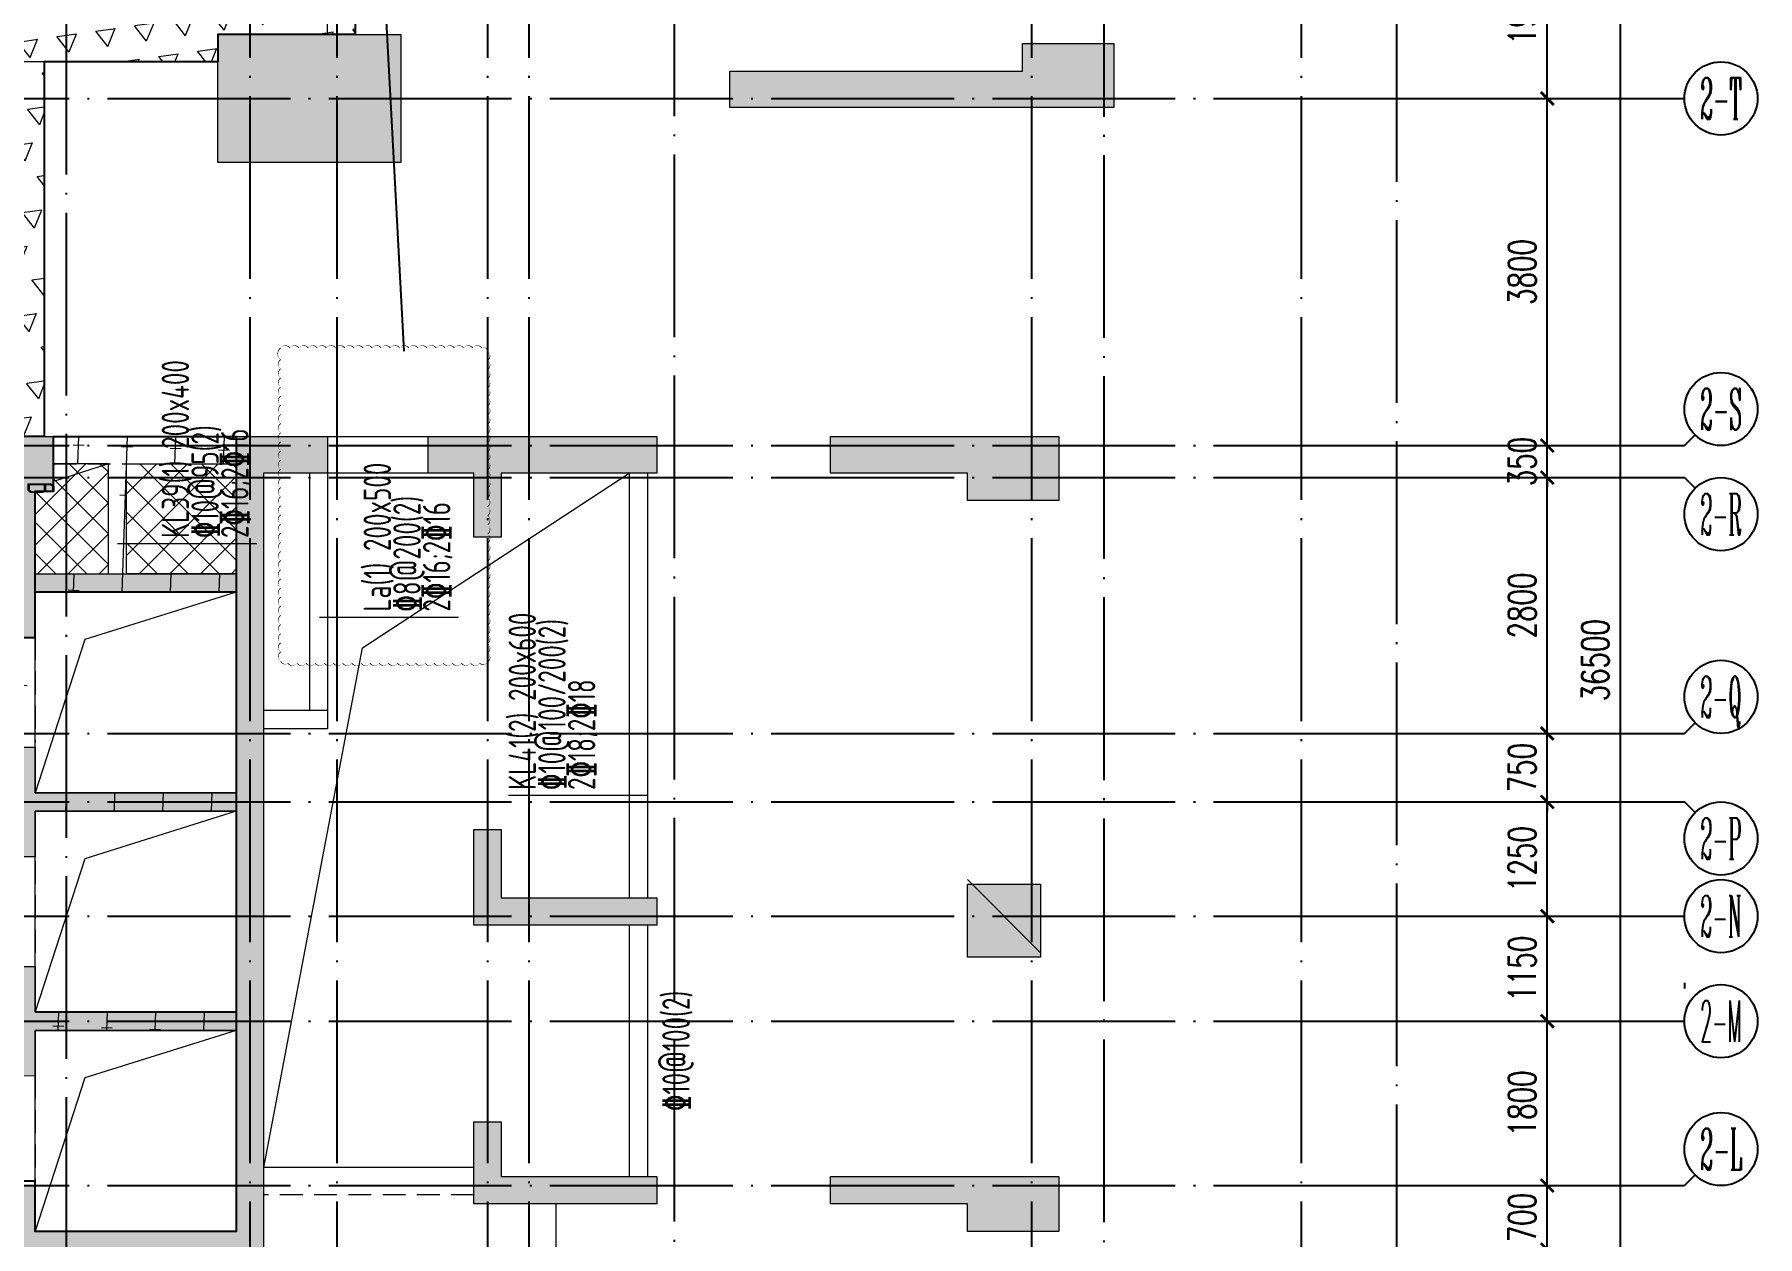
# Model space of a CAD drawing. Header units: millimetres. Extents: x 1089227 to 13101469, y 618865 to 10240562.
# Drawn here: x 3828577 to 3847426, y 4895696 to 4908854 of the extents above; entities that cross this region are included whole.
import ezdxf
from ezdxf.enums import TextEntityAlignment as Align

# ---------------------------------------------------------------- set-up
doc = ezdxf.new("R2010")
doc.units = ezdxf.units.MM
doc.header["$LTSCALE"] = 1000
doc.header["$PDMODE"] = 3
doc.header["$PDSIZE"] = 200
doc.linetypes.add('DOTE', pattern=[2.42, 2, -0.2, 0.02, -0.2])
doc.linetypes.add('HIDDEN', pattern=[0.375, 0.25, -0.125])
doc.layers.get('0').update_dxf_attribs({"linetype": 'CONTINUOUS'})
doc.layers.get('Defpoints').update_dxf_attribs({"linetype": 'CONTINUOUS'})
doc.layers.add('0914调整', color=1, linetype='CONTINUOUS', plot=False)
for name, color, linetype in [('AXIS', 3, 'CONTINUOUS'), ('AXIS_TEXT', 7, 'CONTINUOUS'), ('C-H', 8, 'CONTINUOUS'), ('DOTE', 1, 'DOTE'), ('EXTEND', 4, 'CONTINUOUS'), ('降板范围', 7, 'CONTINUOUS')]:
    doc.layers.add(name, color=color, linetype=linetype)
for name, color, linetype, lineweight in [('S-BEAM-DASH', 4, 'HIDDEN', 0), ('S-BEAM-SE-DASH', 3, 'HIDDEN', 0), ('S-COLU-GZ', 240, 'CONTINUOUS', 0), ('S-HOLE', 11, 'CONTINUOUS', 0), ('S-SLAB', 160, 'CONTINUOUS', 0), ('S-SLAB-HATCH', 73, 'CONTINUOUS', 0), ('S-WALL', 31, 'CONTINUOUS', 0), ('梁原位标注', 7, 'CONTINUOUS', 18), ('梁名称编号', 2, 'CONTINUOUS', 18), ('梁标注引线', 2, 'CONTINUOUS', 18), ('梁集中标注', 2, 'CONTINUOUS', 18)]:
    doc.layers.add(name, color=color, linetype=linetype, lineweight=lineweight)
doc.styles.add('_TCH_AXIS', font='COMPLEX', dxfattribs={"bigfont": 'AllInOneBig.shx'})
doc.styles.add('_TCH_DIM_T3', font='SIMPLEX', dxfattribs={"width": 0.705882, "bigfont": 'AllInOneBig.shx'})
doc.styles.add('COMPLEX', font='COMPLEX', dxfattribs={"bigfont": 'AllInOneBig.shx'})
doc.styles.add('Style 1', font='yjkeng.shx', dxfattribs={"width": 0.7, "height": 300, "bigfont": 'yjkchn.shx'})
doc.dimstyles.new('_TCH_ARCH&&100', dxfattribs={"dimtxt": 297.5, "dimasz": 100, "dimexe": 250, "dimexo": 300, "dimgap": 126.25, "dimtad": 1, "dimdec": 0, "dimzin": 0, "dimdsep": 46, "dimtxsty": '_TCH_DIM_T3', "dimblk": 'ARCHTICK', "dimcen": 0.09, "dimclrt": 7, "dimazin": 2, "dimtfac": 1, "dimtdec": 0, "dimtix": 1, "dimtmove": 2, "dimatfit": 3, "dimfxl": 0, "dimtolj": 1, "dimtzin": 0, "dimarcsym": 0})

# ---------------------------------------------------------------- blocks, each defined once
blk = doc.blocks.new('_AXISO')
blk.add_circle((0, 0), 0.5)
at = {"layer": 'AXIS_TEXT', "style": 'COMPLEX', "width": 1.041667}
blk.add_attdef('A', text='', height=0.56, dxfattribs=at).set_placement((-0.25, -0.28), (0.25, -0.28), align=Align.FIT)
blk = doc.blocks.new('_ArchTick')
at = {"color": 0, "linetype": 'ByBlock', "const_width": 0.3}
blk.add_lwpolyline([(-0.71, -0.71), (0.71, 0.71)], dxfattribs=at)
blk = doc.blocks.new('*D246')
at = {"layer": 'AXIS', "color": 0, "lineweight": -2, "transparency": 16777216}
for p, q in [((-60525, 95042), (-57999, 95042)), ((-58249, 58542), (-58249, 95042)), ((-60525, 58542), (-57999, 58542))]:
    blk.add_line(p, q, dxfattribs=at)
at = {"layer": 'Defpoints', "color": 0, "transparency": 16777216}
for p in [(-60825, 95042), (-58249, 95042), (-60825, 58542)]:
    blk.add_point(p, dxfattribs=at)
at = {"layer": 'AXIS', "color": 0, "lineweight": -2, "transparency": 16777216, "xscale": 100, "yscale": 100, "zscale": 100}
for p, rotation in [((-58249, 95042), 90), ((-58249, 58542), 270)]:
    blk.add_blockref('_ArchTick', p, dxfattribs=dict(at, rotation=rotation))
at = {"layer": 'AXIS', "color": 7, "transparency": 16777216, "insert": (-58524, 76792), "char_height": 297.5, "attachment_point": 5, "rotation": 90, "style": '_TCH_DIM_T3'}
blk.add_mtext('\\A1;36500', dxfattribs=at)
blk = doc.blocks.new('*D256')
at = {"layer": 'AXIS', "color": 0, "lineweight": -2, "transparency": 16777216}
for p, q in [((-59049, 71042), (-59049, 71142)), ((-60525, 71042), (-58799, 71042)), ((-59049, 70342), (-59049, 71042)), ((-60525, 70342), (-58799, 70342)), ((-59049, 70342), (-59049, 70242))]:
    blk.add_line(p, q, dxfattribs=at)
at = {"layer": 'Defpoints', "color": 0, "transparency": 16777216}
for p in [(-60825, 71042), (-59049, 71042), (-60825, 70342)]:
    blk.add_point(p, dxfattribs=at)
at = {"layer": 'AXIS', "color": 0, "lineweight": -2, "transparency": 16777216, "xscale": 100, "yscale": 100, "zscale": 100}
for p, rotation in [((-59049, 71042), 270), ((-59049, 70342), 90)]:
    blk.add_blockref('_ArchTick', p, dxfattribs=dict(at, rotation=rotation))
at = {"layer": 'AXIS', "color": 7, "transparency": 16777216, "insert": (-59324, 70692), "char_height": 297.5, "attachment_point": 5, "rotation": 90, "style": '_TCH_DIM_T3'}
blk.add_mtext('\\A1;700', dxfattribs=at)
blk = doc.blocks.new('*D257')
at = {"layer": 'AXIS', "color": 0, "lineweight": -2, "transparency": 16777216}
for p, q in [((-60525, 72842), (-58799, 72842)), ((-59049, 71042), (-59049, 72842)), ((-60525, 71042), (-58799, 71042))]:
    blk.add_line(p, q, dxfattribs=at)
at = {"layer": 'Defpoints', "color": 0, "transparency": 16777216}
for p in [(-60825, 72842), (-59049, 72842), (-60825, 71042)]:
    blk.add_point(p, dxfattribs=at)
at = {"layer": 'AXIS', "color": 0, "lineweight": -2, "transparency": 16777216, "xscale": 100, "yscale": 100, "zscale": 100}
for p, rotation in [((-59049, 72842), 90), ((-59049, 71042), 270)]:
    blk.add_blockref('_ArchTick', p, dxfattribs=dict(at, rotation=rotation))
at = {"layer": 'AXIS', "color": 7, "transparency": 16777216, "insert": (-59324, 71942), "char_height": 297.5, "attachment_point": 5, "rotation": 90, "style": '_TCH_DIM_T3'}
blk.add_mtext('\\A1;1800', dxfattribs=at)
blk = doc.blocks.new('*D258')
at = {"layer": 'AXIS', "color": 0, "lineweight": -2, "transparency": 16777216}
for p, q in [((-60525, 73992), (-58799, 73992)), ((-59049, 72842), (-59049, 73992)), ((-60525, 72842), (-58799, 72842))]:
    blk.add_line(p, q, dxfattribs=at)
at = {"layer": 'Defpoints', "color": 0, "transparency": 16777216}
for p in [(-60825, 73992), (-59049, 73992), (-60825, 72842)]:
    blk.add_point(p, dxfattribs=at)
at = {"layer": 'AXIS', "color": 0, "lineweight": -2, "transparency": 16777216, "xscale": 100, "yscale": 100, "zscale": 100}
for p, rotation in [((-59049, 73992), 90), ((-59049, 72842), 270)]:
    blk.add_blockref('_ArchTick', p, dxfattribs=dict(at, rotation=rotation))
at = {"layer": 'AXIS', "color": 7, "transparency": 16777216, "insert": (-59324, 73417), "char_height": 297.5, "attachment_point": 5, "rotation": 90, "style": '_TCH_DIM_T3'}
blk.add_mtext('\\A1;1150', dxfattribs=at)
blk = doc.blocks.new('*D259')
at = {"layer": 'AXIS', "color": 0, "lineweight": -2, "transparency": 16777216}
for p, q in [((-60525, 75242), (-58799, 75242)), ((-59049, 73992), (-59049, 75242)), ((-60525, 73992), (-58799, 73992))]:
    blk.add_line(p, q, dxfattribs=at)
at = {"layer": 'Defpoints', "color": 0, "transparency": 16777216}
for p in [(-60825, 75242), (-59049, 75242), (-60825, 73992)]:
    blk.add_point(p, dxfattribs=at)
at = {"layer": 'AXIS', "color": 0, "lineweight": -2, "transparency": 16777216, "xscale": 100, "yscale": 100, "zscale": 100}
for p, rotation in [((-59049, 75242), 90), ((-59049, 73992), 270)]:
    blk.add_blockref('_ArchTick', p, dxfattribs=dict(at, rotation=rotation))
at = {"layer": 'AXIS', "color": 7, "transparency": 16777216, "insert": (-59324, 74617), "char_height": 297.5, "attachment_point": 5, "rotation": 90, "style": '_TCH_DIM_T3'}
blk.add_mtext('\\A1;1250', dxfattribs=at)
blk = doc.blocks.new('*D260')
at = {"layer": 'AXIS', "color": 0, "lineweight": -2, "transparency": 16777216}
for p, q in [((-60525, 75992), (-58799, 75992)), ((-59049, 75992), (-59049, 76092)), ((-59049, 75242), (-59049, 75992)), ((-60525, 75242), (-58799, 75242)), ((-59049, 75242), (-59049, 75142))]:
    blk.add_line(p, q, dxfattribs=at)
at = {"layer": 'Defpoints', "color": 0, "transparency": 16777216}
for p in [(-60825, 75992), (-59049, 75992), (-60825, 75242)]:
    blk.add_point(p, dxfattribs=at)
at = {"layer": 'AXIS', "color": 0, "lineweight": -2, "transparency": 16777216, "xscale": 100, "yscale": 100, "zscale": 100}
for p, rotation in [((-59049, 75992), 270), ((-59049, 75242), 90)]:
    blk.add_blockref('_ArchTick', p, dxfattribs=dict(at, rotation=rotation))
at = {"layer": 'AXIS', "color": 7, "transparency": 16777216, "insert": (-59324, 75617), "char_height": 297.5, "attachment_point": 5, "rotation": 90, "style": '_TCH_DIM_T3'}
blk.add_mtext('\\A1;750', dxfattribs=at)
blk = doc.blocks.new('*D261')
at = {"layer": 'AXIS', "color": 0, "lineweight": -2, "transparency": 16777216}
for p, q in [((-60525, 78792), (-58799, 78792)), ((-59049, 75992), (-59049, 78792)), ((-60525, 75992), (-58799, 75992))]:
    blk.add_line(p, q, dxfattribs=at)
at = {"layer": 'Defpoints', "color": 0, "transparency": 16777216}
for p in [(-60825, 78792), (-59049, 78792), (-60825, 75992)]:
    blk.add_point(p, dxfattribs=at)
at = {"layer": 'AXIS', "color": 0, "lineweight": -2, "transparency": 16777216, "xscale": 100, "yscale": 100, "zscale": 100}
for p, rotation in [((-59049, 78792), 90), ((-59049, 75992), 270)]:
    blk.add_blockref('_ArchTick', p, dxfattribs=dict(at, rotation=rotation))
at = {"layer": 'AXIS', "color": 7, "transparency": 16777216, "insert": (-59324, 77392), "char_height": 297.5, "attachment_point": 5, "rotation": 90, "style": '_TCH_DIM_T3'}
blk.add_mtext('\\A1;2800', dxfattribs=at)
blk = doc.blocks.new('*D262')
at = {"layer": 'AXIS', "color": 0, "lineweight": -2, "transparency": 16777216}
for p, q in [((-59049, 79142), (-59049, 79242)), ((-60525, 79142), (-58799, 79142)), ((-59049, 78792), (-59049, 79142)), ((-60525, 78792), (-58799, 78792)), ((-59049, 78792), (-59049, 78692))]:
    blk.add_line(p, q, dxfattribs=at)
at = {"layer": 'Defpoints', "color": 0, "transparency": 16777216}
for p in [(-60825, 79142), (-59049, 79142), (-60825, 78792)]:
    blk.add_point(p, dxfattribs=at)
at = {"layer": 'AXIS', "color": 0, "lineweight": -2, "transparency": 16777216, "xscale": 100, "yscale": 100, "zscale": 100}
for p, rotation in [((-59049, 79142), 270), ((-59049, 78792), 90)]:
    blk.add_blockref('_ArchTick', p, dxfattribs=dict(at, rotation=rotation))
at = {"layer": 'AXIS', "color": 7, "transparency": 16777216, "insert": (-59324, 78967), "char_height": 297.5, "attachment_point": 5, "rotation": 90, "style": '_TCH_DIM_T3'}
blk.add_mtext('\\A1;350', dxfattribs=at)
blk = doc.blocks.new('*D263')
at = {"layer": 'AXIS', "color": 0, "lineweight": -2, "transparency": 16777216}
for p, q in [((-60525, 82942), (-58799, 82942)), ((-59049, 79142), (-59049, 82942)), ((-60525, 79142), (-58799, 79142))]:
    blk.add_line(p, q, dxfattribs=at)
at = {"layer": 'Defpoints', "color": 0, "transparency": 16777216}
for p in [(-60825, 82942), (-59049, 82942), (-60825, 79142)]:
    blk.add_point(p, dxfattribs=at)
at = {"layer": 'AXIS', "color": 0, "lineweight": -2, "transparency": 16777216, "xscale": 100, "yscale": 100, "zscale": 100}
for p, rotation in [((-59049, 82942), 90), ((-59049, 79142), 270)]:
    blk.add_blockref('_ArchTick', p, dxfattribs=dict(at, rotation=rotation))
at = {"layer": 'AXIS', "color": 7, "transparency": 16777216, "insert": (-59324, 81042), "char_height": 297.5, "attachment_point": 5, "rotation": 90, "style": '_TCH_DIM_T3'}
blk.add_mtext('\\A1;3800', dxfattribs=at)
blk = doc.blocks.new('*D264')
at = {"layer": 'AXIS', "color": 0, "lineweight": -2, "transparency": 16777216}
for p, q in [((-60525, 84842), (-58799, 84842)), ((-59049, 82942), (-59049, 84842)), ((-60525, 82942), (-58799, 82942))]:
    blk.add_line(p, q, dxfattribs=at)
at = {"layer": 'Defpoints', "color": 0, "transparency": 16777216}
for p in [(-60825, 84842), (-59049, 84842), (-60825, 82942)]:
    blk.add_point(p, dxfattribs=at)
at = {"layer": 'AXIS', "color": 0, "lineweight": -2, "transparency": 16777216, "xscale": 100, "yscale": 100, "zscale": 100}
for p, rotation in [((-59049, 84842), 90), ((-59049, 82942), 270)]:
    blk.add_blockref('_ArchTick', p, dxfattribs=dict(at, rotation=rotation))
at = {"layer": 'AXIS', "color": 7, "transparency": 16777216, "insert": (-59324, 83892), "char_height": 297.5, "attachment_point": 5, "rotation": 90, "style": '_TCH_DIM_T3'}
blk.add_mtext('\\A1;1900', dxfattribs=at)
blk = doc.blocks.new('裙房轴网260428')
at = {"layer": 'DOTE', "color": 16, "linetype": 'DOTE'}
for p, q in [((-63900, 137981.8), (-63900, -1000)), ((-75250, 137349.7), (-75250, -1000)), ((-60700, 137269.1), (-60700, -1000)), ((-68600, 130728.4), (-68600, -1000))]:
    blk.add_line(p, q, dxfattribs=at)
blk = doc.blocks.new('QZ-TL-0808')
at = {"layer": 'C-H'}
for points in [[(-33658, -12122), (-31658, -12122), (-31658, -13522), (-33658, -13522)], [(-28058, -12922), (-28058, -12522), (-24858, -12522), (-24858, -12222), (-23858, -12222), (-23858, -12922)], [(-33158, -16922), (-32458, -16922), (-32458, -16522), (-33458, -16522), (-33458, -18024), (-35658, -18024), (-35658, -17122), (-35458, -17122), (-35458, -16522), (-35858, -16522), (-35858, -18722), (-35658, -18722), (-35658, -18224), (-33458, -18224), (-33458, -20422), (-35658, -20422), (-35658, -19921), (-35858, -19922), (-35858, -21121), (-35658, -21121), (-35658, -20622), (-33458, -20622), (-33458, -22822), (-35658, -22822), (-35658, -22322), (-35858, -22322), (-35858, -23522), (-35658, -23521), (-35658, -23022), (-33458, -23022), (-33458, -25222), (-35658, -25222), (-35658, -24722), (-35858, -24722), (-35858, -25522), (-33158, -25522)], [(-30858, -17622), (-30858, -16922), (-31358, -16922), (-31358, -16522), (-28858, -16522), (-28858, -16922), (-30558, -16922), (-30558, -17622)], [(-26958, -16522), (-24458, -16522), (-24458, -17222), (-25458, -17222), (-25458, -16922), (-26958, -16922)], [(-30858, -21872), (-30858, -20822), (-30558, -20822), (-30558, -21572), (-28858, -21572), (-28858, -21872)], [(-25458, -21421), (-24658, -21421), (-24658, -22221), (-25458, -22221)], [(-30858, -24922), (-30858, -24022), (-30558, -24022), (-30558, -24622), (-28858, -24622), (-28858, -24922)], [(-26958, -24622), (-24458, -24622), (-24458, -25222), (-25458, -25222), (-25458, -24922), (-26958, -24922)]]:
    blk.add_hatch(color=256, dxfattribs=at).paths.add_polyline_path(points)
at = {"layer": 'S-WALL'}
for points in [[(-33658, -12122), (-31658, -12122), (-31658, -13522), (-33658, -13522)], [(-25458, -21421), (-24658, -21421), (-24658, -22221), (-25458, -22221)]]:
    blk.add_lwpolyline(points, close=True, dxfattribs=at)
for points in [[(-28058, -12922), (-28058, -12522), (-24858, -12522), (-24858, -12222), (-23858, -12222), (-23858, -12922), (-28058, -12922)], [(-35858, -19922), (-35658, -19921), (-35658, -20422), (-33458, -20422), (-33458, -18224), (-35658, -18224), (-35658, -18722), (-35858, -18722)], [(-35858, -16522), (-35458, -16522), (-35458, -17122), (-35658, -17122), (-35658, -18024), (-33458, -18024), (-33458, -16522), (-32458, -16522), (-32458, -16922), (-33158, -16922), (-33158, -25522), (-35858, -25522)], [(-35858, -24722), (-35658, -24722), (-35658, -25222), (-33458, -25222), (-33458, -23022), (-35658, -23022), (-35658, -23521), (-35858, -23522)], [(-35858, -22322), (-35658, -22322), (-35658, -22822), (-33458, -22822), (-33458, -20622), (-35658, -20622), (-35658, -21121), (-35858, -21121)], [(-30858, -17622), (-30858, -16922), (-31358, -16922), (-31358, -16522), (-28858, -16522), (-28858, -16922), (-30558, -16922), (-30558, -17622), (-30858, -17622)], [(-26958, -16522), (-24458, -16522), (-24458, -17222), (-25458, -17222), (-25458, -16922), (-26958, -16922), (-26958, -16522)], [(-30858, -21872), (-30858, -20822), (-30558, -20822), (-30558, -21572), (-28858, -21572), (-28858, -21872), (-30858, -21872)], [(-30858, -24922), (-30858, -24022), (-30558, -24022), (-30558, -24622), (-28858, -24622), (-28858, -24922), (-30858, -24922)], [(-26958, -24622), (-24458, -24622), (-24458, -25222), (-25458, -25222), (-25458, -24922), (-26958, -24922), (-26958, -24622)]]:
    blk.add_lwpolyline(points, dxfattribs=at)
blk = doc.blocks.new('1F柱网-0808')
at = {"layer": 'S-COLU-GZ'}
blk.add_line((119422, 127086), (120222, 126284), dxfattribs=at)
blk.add_blockref('QZ-TL-0808', (144880, 148457))
blk = doc.blocks.new('2FJGBZ')
at = {"layer": 'S-SLAB-HATCH'}
h = blk.add_hatch(dxfattribs=at)
h.set_pattern_fill('TRIANG', color=256, scale=150, angle=8)
h.set_pattern_definition([(68.0000004, (-5457252.86, 1932872.46), (-263.88782, 337.761074), [214.3125, -214.3125]), (128.0000004, (-5457252.86, 1932872.46), (-424.45358, -59.653019), [214.3125, -214.3125]), (8.0000004, (-5457384.8, 1933041.34), (160.56576, 397.414093), [214.3125, -214.3125])])
h.paths.add_polyline_path([(102272, 141735), (102573, 141735), (102573, 142035), (112423, 142035), (112422, 141736), (112722, 141735), (112722, 136335), (111222, 136335), (111222, 136036), (109322, 136036), (109322, 131935), (109022, 131935), (109022, 131635), (106423, 131635), (106423, 131935), (105072, 131935), (105072, 136036), (102572, 136036), (102572, 136337), (102272, 136336)])
h = blk.add_hatch(dxfattribs=at)
h.set_pattern_fill('橡胶', color=256, scale=150, angle=8)
h.set_pattern_definition([(88, (-21741.7, -30030.15), (-530.007, 18.5083), []), (178, (-21131.1, -29460.8), (-18.5083, -530.007), [120, -410.3301])])
h.paths.add_polyline_path([(109022, 121535), (106423, 121538), (106423, 121585), (104623, 121585), (104622, 121885), (103322, 121885), (103322, 131935), (104672, 131935), (104672, 131585), (106023, 131585), (106023, 131335), (106423, 131335), (106423, 131635), (109022, 131635), (109022, 129735), (109222, 129735), (109222, 131335), (109422, 131335), (109422, 131935), (111422, 131935), (111422, 123235), (109222, 123235), (109221, 123785), (109021, 123785)])
h.paths.add_polyline_path([(103722, 121885), (106224, 121885), (106224, 122587), (103722, 122587)], flags=16)
h.paths.add_polyline_path([(106224, 122787), (103722, 122787), (103722, 130686), (106224, 130686)], flags=16)
h.paths.add_polyline_path([(104973, 130886), (103722, 130886), (103722, 131636), (104973, 131636)], flags=16)
h.paths.add_polyline_path([(105173, 131585), (106024, 131585), (106024, 131336), (106224, 131336), (106224, 130886), (105173, 130886)], flags=16)
h.paths.add_polyline_path([(110023, 131635), (109423, 131636), (109423, 131336), (109223, 131336), (109223, 130433), (110023, 130433)], flags=16)
h.paths.add_polyline_path([(111423, 130433), (110223, 130433), (110223, 131636), (111423, 131636)])
h.paths.add_polyline_path([(109223, 130232), (111423, 130232), (111423, 128034), (109223, 128034)])
h.paths.add_polyline_path([(109223, 127834), (111423, 127834), (111423, 125636), (109223, 125636)])
h.paths.add_polyline_path([(109223, 125434), (111423, 125434), (111423, 123236), (109223, 123236)])
h = blk.add_hatch(dxfattribs=at)
h.set_pattern_fill('ANSI37', color=256, scale=150)
h.set_pattern_definition([(45, (-3879379.73, -271259.23), (-168.379802, 168.379802), []), (135, (-3879379.73, -271259.23), (-168.379802, -168.379802), [])])
h.paths.add_polyline_path([(110023, 131635), (109423, 131636), (109423, 131336), (109223, 131336), (109223, 130433), (110023, 130433)])
h = blk.add_hatch(dxfattribs=at)
h.set_pattern_fill('ANSI37', color=256, scale=150)
h.set_pattern_definition([(45, (-3872880.32, -271259.23), (-168.379802, 168.379802), []), (135, (-3872880.32, -271259.23), (-168.379802, -168.379802), [])])
h.paths.add_polyline_path([(111423, 130433), (110223, 130433), (110223, 131636), (111423, 131636)])
at = {"layer": 'S-BEAM-DASH'}
for p, q in [((112422, 136335), (112422, 141735)), ((109324, 136036), (105074, 136036)), ((109423, 131936), (111423, 131936)), ((109423, 131636), (111423, 131636)), ((109224, 129736), (109223, 128586)), ((109223, 127286), (109223, 126186)), ((109223, 124935), (109222, 123785)), ((114024, 123633), (111724, 123633)), ((114622, 121535), (114622, 123535))]:
    blk.add_line(p, q, dxfattribs=at)
at = {"layer": 'S-BEAM-DASH', "linetype": 'Continuous'}
for p, q in [((112722, 136335), (112722, 141735)), ((109322, 131935), (109322, 136036)), ((111224, 136036), (109324, 136036)), ((112422, 131935), (113522, 131936)), ((112222, 131536), (112222, 128936)), ((112422, 131536), (112422, 128736)), ((112424, 131536), (113524, 131536)), ((115722, 131535), (115722, 126886)), ((115922, 131535), (115922, 126886)), ((112422, 128936), (111722, 128936)), ((112422, 128736), (111722, 128736)), ((115722, 126586), (115722, 123836)), ((115922, 126586), (115922, 123836)), ((114024, 123933), (111724, 123933)), ((114922, 121535), (114922, 123535))]:
    blk.add_line(p, q, dxfattribs=at)
at = {"layer": 'S-BEAM-SE-DASH'}
for p, q in [((110023, 130433), (110023, 131636)), ((110223, 130433), (110223, 131636))]:
    blk.add_line(p, q, dxfattribs=at)
at = {"layer": 'S-HOLE'}
for points in [[(111724, 123933), (112805, 129621), (115722, 131535)], [(111423, 130232), (109766, 129712), (109223, 128034)], [(111423, 127834), (109766, 127314), (109223, 125636)], [(111423, 125434), (109766, 124914), (109223, 123236)]]:
    blk.add_lwpolyline(points, dxfattribs=at)
for points in [[(109223, 130232), (111423, 130232), (111423, 128034), (109223, 128034)], [(109223, 127834), (111423, 127834), (111423, 125636), (109223, 125636)], [(109223, 125434), (111423, 125434), (111423, 123236), (109223, 123236)]]:
    blk.add_lwpolyline(points, close=True, dxfattribs=at)
at = {"layer": 'S-SLAB'}
for points in [[(110023, 131635), (109423, 131636), (109423, 131336), (109223, 131336), (109223, 130433), (110023, 130433)], [(111423, 130433), (110223, 130433), (110223, 131636), (111423, 131636)]]:
    blk.add_lwpolyline(points, close=True, dxfattribs=at)
at = {"layer": '降板范围'}
for points in [[(102272, 141735), (102573, 141735), (102573, 142035), (112423, 142035), (112422, 141736), (112722, 141735), (112722, 136335), (111222, 136335), (111222, 136036), (109322, 136036), (109322, 131935), (109022, 131935), (109022, 131635), (106423, 131635), (106423, 131935), (105072, 131935), (105072, 136036), (102572, 136036), (102572, 136337), (102272, 136336)], [(109022, 121535), (106423, 121538), (106423, 121585), (104623, 121585), (104622, 121885), (103322, 121885), (103322, 131935), (104672, 131935), (104672, 131585), (106023, 131585), (106023, 131335), (106423, 131335), (106423, 131635), (109022, 131635), (109022, 129735), (109222, 129735), (109222, 131335), (109422, 131335), (109422, 131935), (111422, 131935), (111422, 123235), (109222, 123235), (109221, 123785), (109021, 123785)]]:
    blk.add_lwpolyline(points, close=True, dxfattribs=at)
blk.add_blockref('1F柱网-0808', (0, 0))
blk = doc.blocks.new('塔楼轴网260428')
at = {"layer": 'AXIS'}
for p, q in [((-60825.5, 82941.7), (-57549, 82941.7)), ((-57431.8, 79258.9), (-57549, 79141.7)), ((-60825.5, 79141.7), (-57549, 79141.7)), ((-60825.5, 78791.7), (-57549, 78791.7)), ((-57431.8, 78674.6), (-57549, 78791.7)), ((-60825.5, 75991.7), (-57549, 75991.7)), ((-57431.8, 76108.9), (-57549, 75991.7)), ((-60825.5, 75241.7), (-57549, 75241.7)), ((-57431.8, 75124.6), (-57549, 75241.7)), ((-60825.5, 73991.7), (-57549, 73991.7)), ((-60825.5, 72841.7), (-57549, 72841.7)), ((-57431.8, 71158.9), (-57549, 71041.7)), ((-60825.5, 71041.7), (-57549, 71041.7))]:
    blk.add_line(p, q, dxfattribs=at)
at = {"layer": 'DOTE', "color": 14}
for p, q in [((-73241, 99907.6), (-73241, 55337.9)), ((-72291, 99907.6), (-72291, 55337.9)), ((-70641, 99907.6), (-70641, 55337.9)), ((-70191, 99907.6), (-70191, 55337.9)), ((-64691, 99907.6), (-64691, 70341.7)), ((-61741, 99907.6), (-61741, 55337.9)), ((-94159, 82941.7), (-60825.5, 82941.7)), ((-94159, 79141.7), (-60825.5, 79141.7)), ((-94159, 78791.7), (-60825.5, 78791.7)), ((-94159, 75991.7), (-60825.5, 75991.7)), ((-94159, 75241.7), (-60825.5, 75241.7)), ((-94159, 73991.7), (-60825.5, 73991.7)), ((-94159, 72841.7), (-60825.5, 72841.7)), ((-94159, 71041.7), (-60825.5, 71041.7))]:
    blk.add_line(p, q, dxfattribs=at)
at = {"layer": 'AXIS'}
ref = blk.add_blockref('_AXISO', (-57149, 82941.7), dxfattribs=dict(at, xscale=800, yscale=800, zscale=800))
ref.add_attrib('A', '2-T', dxfattribs={"layer": 'AXIS_TEXT', "height": 452.55, "style": '_TCH_AXIS', "width": 0.344262}).set_placement((-57375.2, 82715.4), (-56922.7, 82715.4), align=Align.FIT)
ref = blk.add_blockref('_AXISO', (-57149, 79541.7), dxfattribs=dict(at, xscale=800, yscale=800, zscale=800))
ref.add_attrib('A', '2-S', dxfattribs={"layer": 'AXIS_TEXT', "height": 452.55, "style": '_TCH_AXIS', "width": 0.35}).set_placement((-57375.2, 79315.4), (-56922.7, 79315.4), align=Align.FIT)
ref = blk.add_blockref('_AXISO', (-57149, 78391.7), dxfattribs=dict(at, xscale=800, yscale=800, zscale=800))
ref.add_attrib('A', '2-R', dxfattribs={"layer": 'AXIS_TEXT', "height": 452.55, "style": '_TCH_AXIS', "width": 0.328125}).set_placement((-57375.2, 78165.4), (-56922.7, 78165.4), align=Align.FIT)
ref = blk.add_blockref('_AXISO', (-57149, 76391.7), dxfattribs=dict(at, xscale=800, yscale=800, zscale=800))
ref.add_attrib('A', '2-Q', dxfattribs={"layer": 'AXIS_TEXT', "height": 452.55, "style": '_TCH_AXIS', "width": 0.33871}).set_placement((-57375.2, 76165.4), (-56922.7, 76165.4), align=Align.FIT)
ref = blk.add_blockref('_AXISO', (-57149, 74841.7), dxfattribs=dict(at, xscale=800, yscale=800, zscale=800))
ref.add_attrib('A', '2-P', dxfattribs={"layer": 'AXIS_TEXT', "height": 452.55, "style": '_TCH_AXIS', "width": 0.333333}).set_placement((-57375.2, 74615.4), (-56922.7, 74615.4), align=Align.FIT)
ref = blk.add_blockref('_AXISO', (-57149, 73991.7), dxfattribs=dict(at, xscale=800, yscale=800, zscale=800))
ref.add_attrib('A', '2-N', dxfattribs={"layer": 'AXIS_TEXT', "height": 452.55, "style": '_TCH_AXIS', "width": 0.323077}).set_placement((-57375.2, 73765.4), (-56922.7, 73765.4), align=Align.FIT)
ref = blk.add_blockref('_AXISO', (-57149, 72841.7), dxfattribs=dict(at, xscale=800, yscale=800, zscale=800))
ref.add_attrib('A', '2-M', dxfattribs={"layer": 'AXIS_TEXT', "height": 452.55, "style": '_TCH_AXIS', "width": 0.313433}).set_placement((-57375.2, 72615.4), (-56922.7, 72615.4), align=Align.FIT)
ref = blk.add_blockref('_AXISO', (-57149, 71441.7), dxfattribs=dict(at, xscale=800, yscale=800, zscale=800))
ref.add_attrib('A', '2-L', dxfattribs={"layer": 'AXIS_TEXT', "height": 452.55, "style": '_TCH_AXIS', "width": 0.344262}).set_placement((-57375.2, 71215.4), (-56922.7, 71215.4), align=Align.FIT)
for p1, p2, distance, picture, middle in [((-60825.5, 58541.7), (-60825.5, 95041.7), -2576.5, '*D246', (-58524, 76791.7)), ((-60825.5, 82941.7), (-60825.5, 84841.7), -1776.5, '*D264', (-59324, 83891.7)), ((-60825.5, 79141.7), (-60825.5, 82941.7), -1776.5, '*D263', (-59324, 81041.7)), ((-60825.5, 78791.7), (-60825.5, 79141.7), -1776.5, '*D262', (-59324, 78966.7)), ((-60825.5, 75991.7), (-60825.5, 78791.7), -1776.5, '*D261', (-59324, 77391.7)), ((-60825.5, 75241.7), (-60825.5, 75991.7), -1776.5, '*D260', (-59324, 75616.7)), ((-60825.5, 73991.7), (-60825.5, 75241.7), -1776.5, '*D259', (-59324, 74616.7)), ((-60825.5, 72841.7), (-60825.5, 73991.7), -1776.5, '*D258', (-59324, 73416.7)), ((-60825.5, 71041.7), (-60825.5, 72841.7), -1776.5, '*D257', (-59324, 71941.7)), ((-60825.5, 70341.7), (-60825.5, 71041.7), -1776.5, '*D256', (-59324, 70691.7))]:
    dim = blk.add_aligned_dim(p1=p1, p2=p2, distance=distance, dimstyle='_TCH_ARCH&&100', dxfattribs=at)
    dim.commit()
    dim.dimension.update_dxf_attribs({"geometry": picture, "text_midpoint": middle})
blk = doc.blocks.new('04地块地下轴网260428')
for name in ['裙房轴网260428', '塔楼轴网260428']:
    blk.add_blockref(name, (0, 0))

msp = doc.modelspace()

# ---------------------------------------------------------------- linework, layer by layer
at = {"layer": '0914调整'}
msp.add_lwpolyline([(3832620.715, 4905387.45), (3826064.628, 5027770.456)], dxfattribs=at)
msp.add_lwpolyline([(3831270.715, 4905422.46, 0, 10, -0.52056705), (3831370.715, 4905422.46, 0, 10, -0.52056705), (3831470.715, 4905422.46, 0, 10, -0.52056705), (3831570.715, 4905422.46, 0, 10, -0.52056705), (3831670.715, 4905422.46, 0, 10, -0.52056705), (3831770.715, 4905422.46, 0, 10, -0.52056705), (3831870.715, 4905422.46, 0, 10, -0.52056705), (3831970.715, 4905422.46, 0, 10, -0.52056705), (3832070.715, 4905422.46, 0, 10, -0.52056705), (3832170.715, 4905422.46, 0, 10, -0.52056705), (3832270.715, 4905422.46, 0, 10, -0.52056705), (3832370.715, 4905422.46, 0, 10, -0.52056705), (3832470.715, 4905422.46, 0, 10, -0.52056705), (3832570.715, 4905422.46, 0, 10, -0.52056705), (3832670.715, 4905422.46, 0, 10, -0.52056705), (3832770.715, 4905422.46, 0, 10, -0.52056705), (3832870.715, 4905422.46, 0, 10, -0.52056705), (3832970.715, 4905422.46, 0, 10, -0.52056705), (3833070.715, 4905422.46, 0, 10, -0.52056705), (3833170.715, 4905422.46, 0, 10, -0.52056705), (3833270.715, 4905422.46, 0, 10, -0.52056705), (3833370.715, 4905422.46, 0, 10, -0.52056705), (3833470.715, 4905422.46, 0, 10, -0.52056705), (3833534.352, 4905386.096, 0, 10, -0.52056705), (3833534.352, 4905286.096, 0, 10, -0.52056705), (3833534.352, 4905186.096, 0, 10, -0.52056705), (3833534.352, 4905086.096, 0, 10, -0.52056705), (3833534.352, 4904986.096, 0, 10, -0.52056705), (3833534.352, 4904886.096, 0, 10, -0.52056705), (3833534.352, 4904786.096, 0, 10, -0.52056705), (3833534.352, 4904686.096, 0, 10, -0.52056705), (3833534.352, 4904586.096, 0, 10, -0.52056705), (3833534.352, 4904486.096, 0, 10, -0.52056705), (3833534.352, 4904386.096, 0, 10, -0.52056705), (3833534.352, 4904286.096, 0, 10, -0.52056705), (3833534.352, 4904186.096, 0, 10, -0.52056705), (3833534.352, 4904086.096, 0, 10, -0.52056705), (3833534.352, 4903986.096, 0, 10, -0.52056705), (3833534.352, 4903886.096, 0, 10, -0.52056705), (3833534.352, 4903786.096, 0, 10, -0.52056705), (3833534.352, 4903686.096, 0, 10, -0.52056705), (3833534.352, 4903586.096, 0, 10, -0.52056705), (3833534.352, 4903486.096, 0, 10, -0.52056705), (3833534.352, 4903386.096, 0, 10, -0.52056705), (3833534.352, 4903286.096, 0, 10, -0.52056705), (3833534.352, 4903186.096, 0, 10, -0.52056705), (3833534.352, 4903086.096, 0, 10, -0.52056705), (3833534.352, 4902986.096, 0, 10, -0.52056705), (3833534.352, 4902886.096, 0, 10, -0.52056705), (3833534.352, 4902786.096, 0, 10, -0.52056705), (3833534.352, 4902686.096, 0, 10, -0.52056705), (3833534.352, 4902586.096, 0, 10, -0.52056705), (3833534.352, 4902486.096, 0, 10, -0.52056705), (3833534.352, 4902386.096, 0, 10, -0.52056705), (3833534.352, 4902286.096, 0, 10, -0.52056705), (3833534.352, 4902186.096, 0, 10, -0.52056705), (3833534.352, 4902086.096, 0, 10, -0.52056705), (3833534.352, 4901986.096, 0, 10, -0.52056705), (3833448.084, 4901972.365, 0, 10, -0.52056705), (3833348.084, 4901972.365, 0, 10, -0.52056705), (3833248.084, 4901972.365, 0, 10, -0.52056705), (3833148.084, 4901972.365, 0, 10, -0.52056705), (3833048.084, 4901972.365, 0, 10, -0.52056705), (3832948.084, 4901972.365, 0, 10, -0.52056705), (3832848.084, 4901972.365, 0, 10, -0.52056705), (3832748.084, 4901972.365, 0, 10, -0.52056705), (3832648.084, 4901972.365, 0, 10, -0.52056705), (3832548.084, 4901972.365, 0, 10, -0.52056705), (3832448.084, 4901972.365, 0, 10, -0.52056705), (3832348.084, 4901972.365, 0, 10, -0.52056705), (3832248.084, 4901972.365, 0, 10, -0.52056705), (3832148.084, 4901972.365, 0, 10, -0.52056705), (3832048.084, 4901972.365, 0, 10, -0.52056705), (3831948.084, 4901972.365, 0, 10, -0.52056705), (3831848.084, 4901972.365, 0, 10, -0.52056705), (3831748.084, 4901972.365, 0, 10, -0.52056705), (3831648.084, 4901972.365, 0, 10, -0.52056705), (3831548.084, 4901972.365, 0, 10, -0.52056705), (3831448.084, 4901972.365, 0, 10, -0.52056705), (3831348.084, 4901972.365, 0, 10, -0.52056705), (3831270.715, 4901994.997, 0, 10, -0.52056705), (3831270.715, 4902094.997, 0, 10, -0.52056705), (3831270.715, 4902194.997, 0, 10, -0.52056705), (3831270.715, 4902294.997, 0, 10, -0.52056705), (3831270.715, 4902394.997, 0, 10, -0.52056705), (3831270.715, 4902494.997, 0, 10, -0.52056705), (3831270.715, 4902594.997, 0, 10, -0.52056705), (3831270.715, 4902694.997, 0, 10, -0.52056705), (3831270.715, 4902794.997, 0, 10, -0.52056705), (3831270.715, 4902894.997, 0, 10, -0.52056705), (3831270.715, 4902994.997, 0, 10, -0.52056705), (3831270.715, 4903094.997, 0, 10, -0.52056705), (3831270.715, 4903194.997, 0, 10, -0.52056705), (3831270.715, 4903294.997, 0, 10, -0.52056705), (3831270.715, 4903394.997, 0, 10, -0.52056705), (3831270.715, 4903494.997, 0, 10, -0.52056705), (3831270.715, 4903594.997, 0, 10, -0.52056705), (3831270.715, 4903694.997, 0, 10, -0.52056705), (3831270.715, 4903794.997, 0, 10, -0.52056705), (3831270.715, 4903894.997, 0, 10, -0.52056705), (3831270.715, 4903994.997, 0, 10, -0.52056705), (3831270.715, 4904094.997, 0, 10, -0.52056705), (3831270.715, 4904194.997, 0, 10, -0.52056705), (3831270.715, 4904294.997, 0, 10, -0.52056705), (3831270.715, 4904394.997, 0, 10, -0.52056705), (3831270.715, 4904494.997, 0, 10, -0.52056705), (3831270.715, 4904594.997, 0, 10, -0.52056705), (3831270.715, 4904694.997, 0, 10, -0.52056705), (3831270.715, 4904794.997, 0, 10, -0.52056705), (3831270.715, 4904894.997, 0, 10, -0.52056705), (3831270.715, 4904994.997, 0, 10, -0.52056705), (3831270.715, 4905094.997, 0, 10, -0.52056705), (3831270.715, 4905194.997, 0, 10, -0.52056705), (3831270.715, 4905294.997, 0, 10, -0.52056705)], format="xyseb", close=True, dxfattribs=at)
at = {"layer": 'EXTEND'}
msp.add_arc((3845526.239, 4898442.66), 1105.48, 358.3084891, 1.6871633, dxfattribs=at)
at = {"layer": '梁原位标注', "lineweight": 18}
msp.add_line((3829385.535, 4904153.953), (3828797.339, 4903962.837), dxfattribs=at)
at = {"layer": '梁标注引线', "color": 6, "lineweight": 18}
for p, q in [((3829485.535, 4903281.953), (3831008.612, 4903281.953)), ((3831694.109, 4902476.805), (3833217.186, 4902476.805)), ((3835285.738, 4900524.327), (3833762.661, 4900524.327))]:
    msp.add_line(p, q, dxfattribs=at)

# ---------------------------------------------------------------- block references
for name, p in [('2FJGBZ', (3719362.209, 4772518.421)), ('04地块地下轴网260428', (3904175.334, 4825211.796))]:
    msp.add_blockref(name, p)

# ---------------------------------------------------------------- texts
at = {"layer": '梁原位标注', "style": 'Style 1', "width": 0.7}
msp.add_text('g', height=300, rotation=90, dxfattribs=at).set_placement((3828797.339, 4903962.837), align=Align.BOTTOM_RIGHT)
msp.add_text('%%13210@100(2)', height=300, rotation=90, dxfattribs=at).set_placement((3835445.738, 4897728.625), align=Align.TOP_CENTER)
at = {"layer": '梁名称编号', "color": 6, "style": 'Style 1', "width": 0.7}
for s, p in [('KL39(1) 200x400', (3830358.612, 4903341.953)), ('La(1) 200x500', (3832567.186, 4902536.805))]:
    msp.add_text(s, height=300, rotation=90, dxfattribs=at).set_placement(p, align=Align.BOTTOM_LEFT)
msp.add_text('KL41(2) 200x600', height=300, rotation=90, dxfattribs=at).set_placement((3833762.661, 4900584.327), align=Align.TOP_LEFT)
at = {"layer": '梁集中标注', "color": 6, "style": 'Style 1', "width": 0.7}
for s, p in [('%%13210@95(2)', (3830683.612, 4903341.953)), ('2%%13316;2%%13316', (3831008.612, 4903341.953)), ('%%1328@200(2)', (3832892.186, 4902536.805)), ('2%%13316;2%%13316', (3833217.186, 4902536.805))]:
    msp.add_text(s, height=300, rotation=90, dxfattribs=at).set_placement(p, align=Align.BOTTOM_LEFT)
for s, p in [('%%13210@100/200(2)', (3834087.661, 4900584.327)), ('2%%13318;2%%13318', (3834412.661, 4900584.327))]:
    msp.add_text(s, height=300, rotation=90, dxfattribs=at).set_placement(p, align=Align.TOP_LEFT)

doc.saveas('drawing.dxf')
